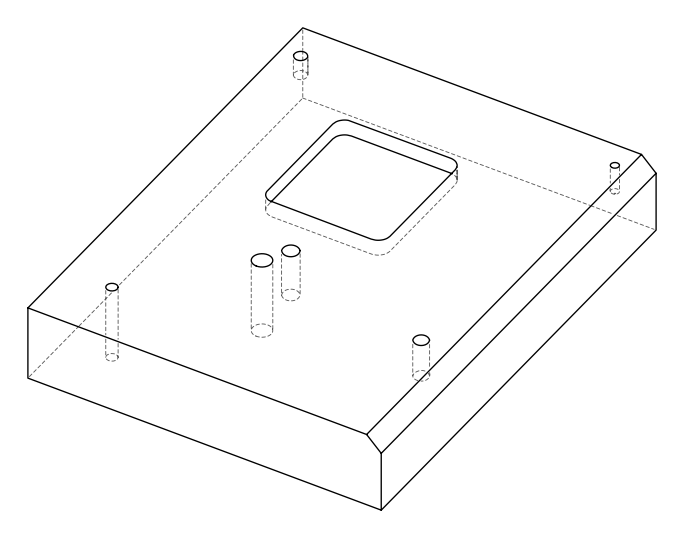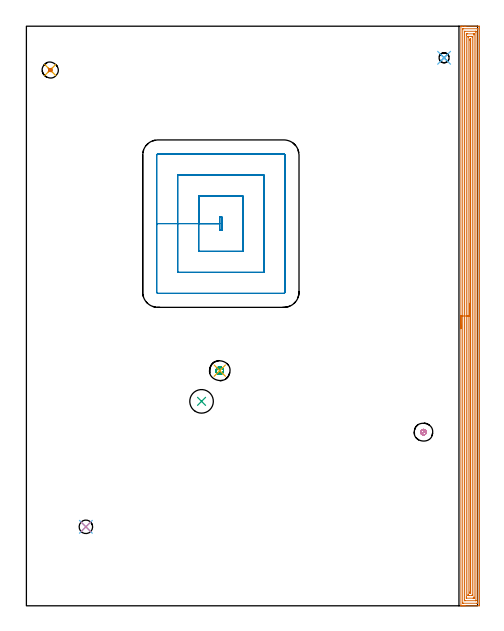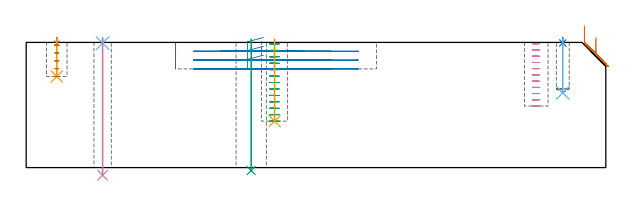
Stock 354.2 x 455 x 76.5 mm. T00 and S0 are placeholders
(PLAN: 13 operations, 8 tool changes, 32.3 min)
(1 AREA_MILL | FG_CHAMFER_SURFACE | UGT0205_001 | 22.04 min | 48494 mm3)
(2 MILL_RECTANGULAR_POCKET | POCKET_RECTANGULAR_STRAIGHT | UGT0201_105 | Follow Part, ap 5.5, ae 75% | 6.23 min | 259280 mm3)
(3 MILL_BLIND_HOLE_FROM_SOLID_MATERIAL | STEP1POCKET | NXT0201_010 | Spiral | 1.57 min | 9543 mm3)
(4 MILL_BLIND_HOLE_FROM_SOLID_MATERIAL_1 | STEP1POCKET_1 | NXT0201_010 | Spiral | 1.01 min | 6305 mm3)
(5 BORE_BLIND_HOLE | STEP1POCKET | UGT0332_074 | 0.2 min | 0 mm3)
(6 SPOT_DRILL | STEP1HOLE_1 | NXT0321_9005460120000 | 0.03 min | 7 mm3)
(7 SPOT_DRILL_1 | STEP1POCKET_2 | NXT0321_9005460120000 | 0.03 min | 6 mm3)
(8 SPOT_DRILL_2 | STEP1POCKET_3 | NXT0321_9005460120000 | 0.03 min | 13 mm3)
(9 INDEXABLE_INSERT_DRILL_THROUGH_HOLE_FROM_SOLID | STEP1HOLE | NXT0302_008 | 0.32 min | 20546 mm3)
(10 DRILL_THROUGH_HOLE_INTO_CENTER | STEP1HOLE_1 | UGT0301_218 | 0.33 min | 6698 mm3)
(11 DRILL_BLIND_HOLE_INTO_CENTER | STEP1POCKET_2 | UGT0301_218 | 0.09 min | 1642 mm3)
(12 DRILL_BLIND_HOLE_INTO_CENTER_1 | STEP1POCKET_3 | UGT0301_198 | 0.13 min | 1433 mm3)
(13 MILL_ROUGH_BLIND_HOLE_CONTOUR | STEP1POCKET_2 | NXT0201_010 | Spiral | 0.24 min | 896 mm3)
(TOOL UGT0205_001 | Chamfer Mill 20 x 3 x 45 deg. | D20 FL50 Z2)
(TOOL UGT0201_105 | End Mill 22 mm | D22 FL25 Z2)
(TOOL NXT0201_010 | ENDMILL 10mm [2P460-1000-NA 1630] | D10 FL30 Z6)
(TOOL UGT0332_074 | 15.8 mm Rough Boring Bar | D15.8)
(TOOL NXT0321_9005460120000 | NC Spot Drill, 142deg, 12mm, Carbide, Uncoated | D12 PA142 FL30 Z2)
(TOOL NXT0302_008 | Index. Insert Drill 18.5mm [880-D1850L25-05] | D18.5 PA176 FL93 Z2)
(TOOL UGT0301_218 | Twist Drill 10.6 mm | D10.6 PA118 FL86 Z2)
(TOOL UGT0301_198 | Twist Drill 7.9 mm | D7.9 PA118 FL73 Z2)
(OP 1 AREA_MILL)
G17 G21 G94 G90
T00 M6
G54
G17 G0 G90 X341.1 Y217.5 S1061 M3
G43 Z86.5 H0
G94 G1 Y217.538 Z85.628 F250.
Y217.652 Z84.763
Y217.841 Z83.912
Y218.103 Z83.08
Y218.437 Z82.274
Y218.84 Z81.5
Y219.309 Z80.764
Y219.84 Z80.072
Y220.429 Z79.429
Y221.072 Z78.839
Y221.764 Z78.308
Y222.5 Z77.84
Y223.274 Z77.437
Y224.08 Z77.103
Y224.912 Z76.841
Y225.764 Z76.652
Y226.628 Z76.538
Y227.5 Z76.5
Y454.83
X341.103 Y454.99 Z76.488
X341.158 Y454.993 Z76.433
X341.561 Y455. Z76.038
X341.92 Z75.68
X342.599 Z74.996
X343.831 Z73.766
X344.384 Z73.211
X345. Z72.596
X355.094 Z62.504
X355.372 Y454.998 Z62.225
X355.692 Y454.99 Z61.906
X355.699 Y454.671 Z61.899
X355.7 Y0.617 Z61.9
X355.697 Y0.327 Z61.902
X355.692 Y0.01 Z61.906
X355.37 Y0. Z62.227
X344.384 Z73.211
X343.831 Z73.766
X343.491 Z74.105
X342.938 Z74.658
X342.599 Z74.996
X341.92 Z75.68
X341.561 Z76.038
X341.161 Z76.431
X341.124 Z76.466
X341.102 Y0.009 Z76.488
X341.1 Y0.17 Z76.5
Y227.5
X342.514 Z75.086
X342.515 Y452.681 Z75.085
X342.516 Y452.766 Z75.084
X342.521 Y452.934 Z75.079
X342.529 Y452.991 Z75.071
X342.549 Y452.994 Z75.051
X342.599 Y452.996 Z75.001
X343.089 Y453. Z74.511
X354.201 Y452.999 Z63.399
X354.259 Y452.998 Z63.341
X354.275 Y452.995 Z63.325
X354.278 Y452.992 Z63.322
X354.281 Y452.963 Z63.319
X354.284 Y452.851 Z63.316
X354.286 Y452.682 Z63.314
Y452.597
X354.285 Y2.319 Z63.315
X354.284 Y2.234 Z63.316
X354.279 Y2.066 Z63.321
X354.271 Y2.009 Z63.329
X354.251 Y2.006 Z63.349
X354.201 Y2.004 Z63.399
X353.711 Y2. Z63.889
X342.599 Y2.001 Z75.001
X342.541 Y2.003 Z75.059
X342.525 Y2.005 Z75.075
X342.522 Y2.008 Z75.078
X342.519 Y2.037 Z75.081
X342.516 Y2.149 Z75.084
X342.514 Y2.488 Z75.086
Y227.5
X343.928 Z73.672
X343.929 Y450.811 Z73.671
X343.93 Y450.924 Z73.67
X343.933 Y450.98 Z73.667
X343.934 Y450.987 Z73.666
X343.952 Y450.991 Z73.648
X344.005 Y450.995 Z73.595
X344.195 Y451. Z73.405
X352.416 Z65.184
X352.606 Y450.998 Z64.994
X352.732 Y450.995 Z64.868
X352.832 Y450.99 Z64.768
X352.865 Y450.98 Z64.735
X352.866 Y450.961 Z64.734
X352.869 Y450.811 Z64.731
X352.871 Y450.355 Z64.729
Y4.19
X352.87 Y4.076 Z64.73
X352.867 Y4.02 Z64.733
X352.866 Y4.013 Z64.734
X352.848 Y4.009 Z64.752
X352.795 Y4.005 Z64.805
X352.605 Y4. Z64.995
X344.384 Z73.216
X344.194 Y4.002 Z73.406
X344.068 Y4.005 Z73.532
X343.968 Y4.01 Z73.632
X343.935 Y4.02 Z73.665
X343.934 Y4.039 Z73.666
X343.931 Y4.19 Z73.669
X343.929 Y4.645 Z73.671
X343.928 Y227.5 Z73.672
X345.343 Z72.257
Y448.131
X345.349 Y448.952 Z72.251
X345.359 Y448.99 Z72.241
X345.409 Y448.993 Z72.191
X345.517 Y448.997 Z72.083
X345.734 Y448.999 Z71.866
X346.169 Y449. Z71.431
X351.287 Y448.999 Z66.313
X351.392 Y448.998 Z66.208
X351.444 Y448.994 Z66.156
X351.452 Y448.99 Z66.148
X351.454 Y448.985 Z66.146
X351.456 Y448.964 Z66.144
X351.457 Y448.197 Z66.143
Y6.869
X351.451 Y6.048 Z66.149
X351.441 Y6.01 Z66.159
X351.391 Y6.007 Z66.209
X351.283 Y6.003 Z66.317
X351.065 Y6.001 Z66.535
X350.631 Y6. Z66.969
X345.513 Y6.001 Z72.087
X345.408 Y6.002 Z72.192
X345.356 Y6.006 Z72.244
X345.348 Y6.01 Z72.252
X345.346 Y6.015 Z72.254
X345.344 Y6.037 Z72.256
X345.343 Y6.803 Z72.257
Y227.5
X346.757 Z70.843
Y446.344
X346.758 Y446.647 Z70.842
X346.763 Y446.953 Z70.837
X346.764 Y446.986 Z70.836
X346.776 Y446.99 Z70.824
X346.816 Y446.995 Z70.784
X346.897 Y446.998 Z70.703
X347.061 Y447. Z70.539
X347.299 Z70.301
X349.084 Z68.516
X349.739 Y446.999 Z67.861
X349.98 Y446.996 Z67.62
X350.028 Y446.99 Z67.572
X350.036 Y446.977 Z67.564
X350.039 Y446.937 Z67.561
X350.042 Y446.344 Z67.558
X350.043 Y446.04 Z67.557
Y8.656
X350.042 Y8.353 Z67.558
X350.037 Y8.047 Z67.563
X350.036 Y8.014 Z67.564
X350.024 Y8.01 Z67.576
X349.984 Y8.005 Z67.616
X349.903 Y8.002 Z67.697
X349.739 Y8. Z67.861
X349.501 Z68.099
X347.716 Z69.884
X347.061 Y8.002 Z70.539
X346.82 Y8.004 Z70.78
X346.772 Y8.01 Z70.828
X346.764 Y8.023 Z70.836
X346.761 Y8.063 Z70.839
X346.758 Y8.656 Z70.842
X346.757 Y8.96 Z70.843
Y227.5
X348.171 Z69.429
Y443.882
X348.173 Y444.338 Z69.427
X348.176 Y444.558 Z69.424
X348.186 Y444.99 Z69.414
X348.408 Y444.996 Z69.192
X348.582 Y444.992 Z69.018
X348.619 Y444.99 Z68.981
X348.622 Y444.927 Z68.978
X348.627 Y444.778 Z68.973
X348.628 Y444.558 Z68.972
X348.629 Y444.34 Z68.971
X348.628 Y10.442 Z68.972
Y10.315
X348.623 Y10.042 Z68.977
X348.622 Y10.016 Z68.978
X348.56 Y10.009 Z69.04
X348.469 Y10.003 Z69.131
X348.394 Y10.001 Z69.206
X348.218 Y10.008 Z69.382
X348.181 Y10.01 Z69.419
X348.178 Y10.073 Z69.422
X348.173 Y10.222 Z69.427
X348.172 Y10.442 Z69.428
X348.171 Y10.9 Z69.429
Y227.5
Y228.372 Z69.467
Y229.237 Z69.581
Y230.088 Z69.77
Y230.92 Z70.032
Y231.726 Z70.366
Y232.5 Z70.769
Y233.236 Z71.237
Y233.928 Z71.768
Y234.571 Z72.358
Y235.16 Z73.001
Y235.692 Z73.693
Y236.16 Z74.429
Y236.563 Z75.203
Y236.897 Z76.009
Y237.159 Z76.841
Y237.348 Z77.692
Y237.462 Z78.557
Y237.5 Z79.429
G0 Z86.5
M5
M2
(OP 2 MILL_RECTANGULAR_POCKET)
G17 G21 G94 G90
T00 M6
G54
G17 G0 G90 X144.949 Y321.7 S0 M3
G43 Z86.5 H0
Z79.5
G94 G1 X135.3 Z76.914 F250.
Y300. Z71.1
X151.8
Y294.8 F500.
X153.5
Y305.2
X151.8
Y300.
X135.3
Y278.3
X170.
Y321.7
X135.3
Y300.
X118.8
Y261.8
X186.5
Y338.2
X118.8
Y300.
X102.3
Y246.2
G3 X103.2 Y245.3 R0.9
G1 X202.1
G3 X203. Y246.2 R0.9
G1 Y353.8
G3 X202.1 Y354.7 R0.9
G1 X103.2
G3 X102.3 Y353.8 R0.9
G1 Y300.
Y299.
G0 X144.949 Y321.7 Z74.1
G1 X135.3 Z71.514 F250.
Y300. Z65.7
X151.8
Y294.8 F500.
X153.5
Y305.2
X151.8
Y300.
X135.3
Y278.3
X170.
Y321.7
X135.3
Y300.
X118.8
Y261.8
X186.5
Y338.2
X118.8
Y300.
X102.3
Y246.2
G3 X103.2 Y245.3 R0.9
G1 X202.1
G3 X203. Y246.2 R0.9
G1 Y353.8
G3 X202.1 Y354.7 R0.9
G1 X103.2
G3 X102.3 Y353.8 R0.9
G1 Y300.
Y299.
G0 X144.949 Y321.7 Z68.7
G1 X135.3 Z66.114 F250.
Y300. Z60.3
X151.8
Y294.8 F500.
X153.5
Y305.2
X151.8
Y300.
X135.3
Y278.3
X170.
Y321.7
X135.3
Y300.
X118.8
Y261.8
X186.5
Y338.2
X118.8
Y300.
X102.3
Y246.2
G3 X103.2 Y245.3 R0.9
G1 X202.1
G3 X203. Y246.2 R0.9
G1 Y353.8
G3 X202.1 Y354.7 R0.9
G1 X103.2
G3 X102.3 Y353.8 R0.9
G1 Y300.
Y299.
G0 Z86.5
M5
M2
(OP 3 MILL_BLIND_HOLE_FROM_SOLID_MATERIAL)
G17 G21 G94 G90
T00 M6
G54
G17 G0 G90 X151.8 Y184.6 S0 M3
G43 Z86.5 H1
Z75.569
G94 G3 X152.256 Y185.208 R0.475 F250.
X151.388 Y186.016 R1.157
X149.354 Y185.213 R1.971
X149.309 Y183.019 R1.984
X153.381 Y182.109 R2.95
X149.309 Y183.019 R-2.95
X151.345 Y182.564 R1.475
X151.8 Y184.6 R1.475
G0 Z71.638
G3 X152.256 Y185.208 R0.475
X151.388 Y186.016 R1.157
X149.354 Y185.213 R1.971
X149.309 Y183.019 R1.984
X153.381 Y182.109 R2.95
X149.309 Y183.019 R-2.95
X151.345 Y182.564 R1.475
X151.8 Y184.6 R1.475
G0 Z67.708
G3 X152.256 Y185.208 R0.475
X151.388 Y186.016 R1.157
X149.354 Y185.213 R1.971
X149.309 Y183.019 R1.984
X153.381 Y182.109 R2.95
X149.309 Y183.019 R-2.95
X151.345 Y182.564 R1.475
X151.8 Y184.6 R1.475
G0 Z63.777
G3 X152.256 Y185.208 R0.475
X151.388 Y186.016 R1.157
X149.354 Y185.213 R1.971
X149.309 Y183.019 R1.984
X153.381 Y182.109 R2.95
X149.309 Y183.019 R-2.95
X151.345 Y182.564 R1.475
X151.8 Y184.6 R1.475
G0 Z59.846
G3 X152.256 Y185.208 R0.475
X151.388 Y186.016 R1.157
X149.354 Y185.213 R1.971
X149.309 Y183.019 R1.984
X153.381 Y182.109 R2.95
X149.309 Y183.019 R-2.95
X151.345 Y182.564 R1.475
X151.8 Y184.6 R1.475
G0 Z55.915
G3 X152.256 Y185.208 R0.475
X151.388 Y186.016 R1.157
X149.354 Y185.213 R1.971
X149.309 Y183.019 R1.984
X153.381 Y182.109 R2.95
X149.309 Y183.019 R-2.95
X151.345 Y182.564 R1.475
X151.8 Y184.6 R1.475
G0 Z51.985
G3 X152.256 Y185.208 R0.475
X151.388 Y186.016 R1.157
X149.354 Y185.213 R1.971
X149.309 Y183.019 R1.984
X153.381 Y182.109 R2.95
X149.309 Y183.019 R-2.95
X151.345 Y182.564 R1.475
X151.8 Y184.6 R1.475
G0 Z48.054
G3 X152.256 Y185.208 R0.475
X151.388 Y186.016 R1.157
X149.354 Y185.213 R1.971
X149.309 Y183.019 R1.984
X153.381 Y182.109 R2.95
X149.309 Y183.019 R-2.95
X151.345 Y182.564 R1.475
X151.8 Y184.6 R1.475
G0 Z44.123
G3 X152.256 Y185.208 R0.475
X151.388 Y186.016 R1.157
X149.354 Y185.213 R1.971
X149.309 Y183.019 R1.984
X153.381 Y182.109 R2.95
X149.309 Y183.019 R-2.95
X151.345 Y182.564 R1.475
X151.8 Y184.6 R1.475
G0 Z40.192
G3 X152.256 Y185.208 R0.475
X151.388 Y186.016 R1.157
X149.354 Y185.213 R1.971
X149.309 Y183.019 R1.984
X153.381 Y182.109 R2.95
X149.309 Y183.019 R-2.95
X151.345 Y182.564 R1.475
X151.8 Y184.6 R1.475
G0 Z36.262
G3 X152.256 Y185.208 R0.475
X151.388 Y186.016 R1.157
X149.354 Y185.213 R1.971
X149.309 Y183.019 R1.984
X153.381 Y182.109 R2.95
X149.309 Y183.019 R-2.95
X151.345 Y182.564 R1.475
X151.8 Y184.6 R1.475
G0 Z32.331
G3 X152.256 Y185.208 R0.475
X151.388 Y186.016 R1.157
X149.354 Y185.213 R1.971
X149.309 Y183.019 R1.984
X153.381 Y182.109 R2.95
X149.309 Y183.019 R-2.95
X151.345 Y182.564 R1.475
X151.8 Y184.6 R1.475
G0 Z28.4
G3 X152.256 Y185.208 R0.475
X151.388 Y186.016 R1.157
X149.354 Y185.213 R1.971
X149.309 Y183.019 R1.984
X153.381 Y182.109 R2.95
X149.309 Y183.019 R-2.95
X151.345 Y182.564 R1.475
X151.8 Y184.6 R1.475
G0 Z86.5
M5
M2
(OP 4 MILL_BLIND_HOLE_FROM_SOLID_MATERIAL_1)
G17 G21 G94 G90
T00 M6
G54
G17 G0 G90 X311.7 Y136.3 S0 M3
G43 Z86.5 H1
Z75.691
G94 G3 X312.052 Y138.148 R0.957 F250.
X309.654 Y137.11 R1.848
X310.89 Y134.254 R2.2
X309.654 Y137.11 R-2.2
X310.272 Y135.682 R1.1
X311.7 Y136.3 R1.1
G0 Z71.882
G3 X312.052 Y138.148 R0.957
X309.654 Y137.11 R1.848
X310.89 Y134.254 R2.2
X309.654 Y137.11 R-2.2
X310.272 Y135.682 R1.1
X311.7 Y136.3 R1.1
G0 Z68.073
G3 X312.052 Y138.148 R0.957
X309.654 Y137.11 R1.848
X310.89 Y134.254 R2.2
X309.654 Y137.11 R-2.2
X310.272 Y135.682 R1.1
X311.7 Y136.3 R1.1
G0 Z64.264
G3 X312.052 Y138.148 R0.957
X309.654 Y137.11 R1.848
X310.89 Y134.254 R2.2
X309.654 Y137.11 R-2.2
X310.272 Y135.682 R1.1
X311.7 Y136.3 R1.1
G0 Z60.455
G3 X312.052 Y138.148 R0.957
X309.654 Y137.11 R1.848
X310.89 Y134.254 R2.2
X309.654 Y137.11 R-2.2
X310.272 Y135.682 R1.1
X311.7 Y136.3 R1.1
G0 Z56.645
G3 X312.052 Y138.148 R0.957
X309.654 Y137.11 R1.848
X310.89 Y134.254 R2.2
X309.654 Y137.11 R-2.2
X310.272 Y135.682 R1.1
X311.7 Y136.3 R1.1
G0 Z52.836
G3 X312.052 Y138.148 R0.957
X309.654 Y137.11 R1.848
X310.89 Y134.254 R2.2
X309.654 Y137.11 R-2.2
X310.272 Y135.682 R1.1
X311.7 Y136.3 R1.1
G0 Z49.027
G3 X312.052 Y138.148 R0.957
X309.654 Y137.11 R1.848
X310.89 Y134.254 R2.2
X309.654 Y137.11 R-2.2
X310.272 Y135.682 R1.1
X311.7 Y136.3 R1.1
G0 Z45.218
G3 X312.052 Y138.148 R0.957
X309.654 Y137.11 R1.848
X310.89 Y134.254 R2.2
X309.654 Y137.11 R-2.2
X310.272 Y135.682 R1.1
X311.7 Y136.3 R1.1
G0 Z41.409
G3 X312.052 Y138.148 R0.957
X309.654 Y137.11 R1.848
X310.89 Y134.254 R2.2
X309.654 Y137.11 R-2.2
X310.272 Y135.682 R1.1
X311.7 Y136.3 R1.1
G0 Z37.6
G3 X312.052 Y138.148 R0.957
X309.654 Y137.11 R1.848
X310.89 Y134.254 R2.2
X309.654 Y137.11 R-2.2
X310.272 Y135.682 R1.1
X311.7 Y136.3 R1.1
G0 Z86.5
M5
M2
(OP 5 BORE_BLIND_HOLE)
G17 G21 G94 G90
T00 M6
G54
G17 G0 G90 X151.8 Y184.6 S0 M3
G43 Z86.5 H0
G94 G85 G98 Z28.4 F250. R78.5
G80
M5
M2
(OP 6 SPOT_DRILL)
G17 G21 G94 G90
T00 M6
G54
G17 G0 G90 X46.7 Y62. S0 M3
G43 Z86.5 H0
G94 G81 G98 Z76.044 F250. R79.5
G80
M5
M2
(OP 7 SPOT_DRILL_1)
G17 G21 G94 G90
T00 M6
G54
G17 G0 G90 X18.7 Y420.6 S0 M3
G43 Z86.5 H0
G94 G81 G98 Z75.962 F250. R79.5
G80
M5
M2
(OP 8 SPOT_DRILL_2)
G17 G21 G94 G90
T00 M6
G54
G17 G0 G90 X327.9 Y430.2 S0 M3
G43 Z86.5 H0
G94 G81 G98 Z76.16 F250. R79.5
G80
M5
M2
(OP 9 INDEXABLE_INSERT_DRILL_THROUGH_HOLE_FROM_SOLID)
G17 G21 G94 G90
T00 M6
G54
G17 G0 G90 X137.5 Y160.5 S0 M3
G43 Z86.5 H1
G94 G81 G98 Z-1.823 F250. R78.5
G80
M5
M2
(OP 10 DRILL_THROUGH_HOLE_INTO_CENTER)
G17 G21 G94 G90
T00 M6
G54
G17 G0 G90 X46.7 Y62. S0 M3
G43 Z86.5 H0
G94 G73 G98 Z-4.685 F250. Q10.148 R78.5
G80
M5
M2
(OP 11 DRILL_BLIND_HOLE_INTO_CENTER)
G17 G21 G94 G90
T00 M6
G54
G17 G0 G90 X18.7 Y420.6 S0 M3
G43 Z86.5 H0
G94 G81 G98 Z55.7 F250. R78.5
G80
M5
M2
(OP 12 DRILL_BLIND_HOLE_INTO_CENTER_1)
G17 G21 G94 G90
T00 M6
G54
G17 G0 G90 X327.9 Y430.2 S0 M3
G43 Z86.5 H0
G94 G81 G98 Z45.7 F250. R78.5
G80
M5
M2
(OP 13 MILL_ROUGH_BLIND_HOLE_CONTOUR)
G17 G21 G94 G90
T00 M6
G54
G17 G0 G90 X18.7 Y420.6 S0 M3
G43 Z86.5 H1
Z74.74
G94 G3 X19.325 Y421.225 R0.625 F250.
X18.7 Y421.85 R0.625
X17.45 Y420.6 R1.25
X18.7 Y421.85 R-1.25
X18.075 Y421.225 R0.625
X18.7 Y420.6 R0.625
G0 Z69.98
G3 X19.325 Y421.225 R0.625
X18.7 Y421.85 R0.625
X17.45 Y420.6 R1.25
X18.7 Y421.85 R-1.25
X18.075 Y421.225 R0.625
X18.7 Y420.6 R0.625
G0 Z65.22
G3 X19.325 Y421.225 R0.625
X18.7 Y421.85 R0.625
X17.45 Y420.6 R1.25
X18.7 Y421.85 R-1.25
X18.075 Y421.225 R0.625
X18.7 Y420.6 R0.625
G0 Z60.46
G3 X19.325 Y421.225 R0.625
X18.7 Y421.85 R0.625
X17.45 Y420.6 R1.25
X18.7 Y421.85 R-1.25
X18.075 Y421.225 R0.625
X18.7 Y420.6 R0.625
G0 Z55.7
G3 X19.325 Y421.225 R0.625
X18.7 Y421.85 R0.625
X17.45 Y420.6 R1.25
X18.7 Y421.85 R-1.25
X18.075 Y421.225 R0.625
X18.7 Y420.6 R0.625
G0 Z86.5
M5
M2
